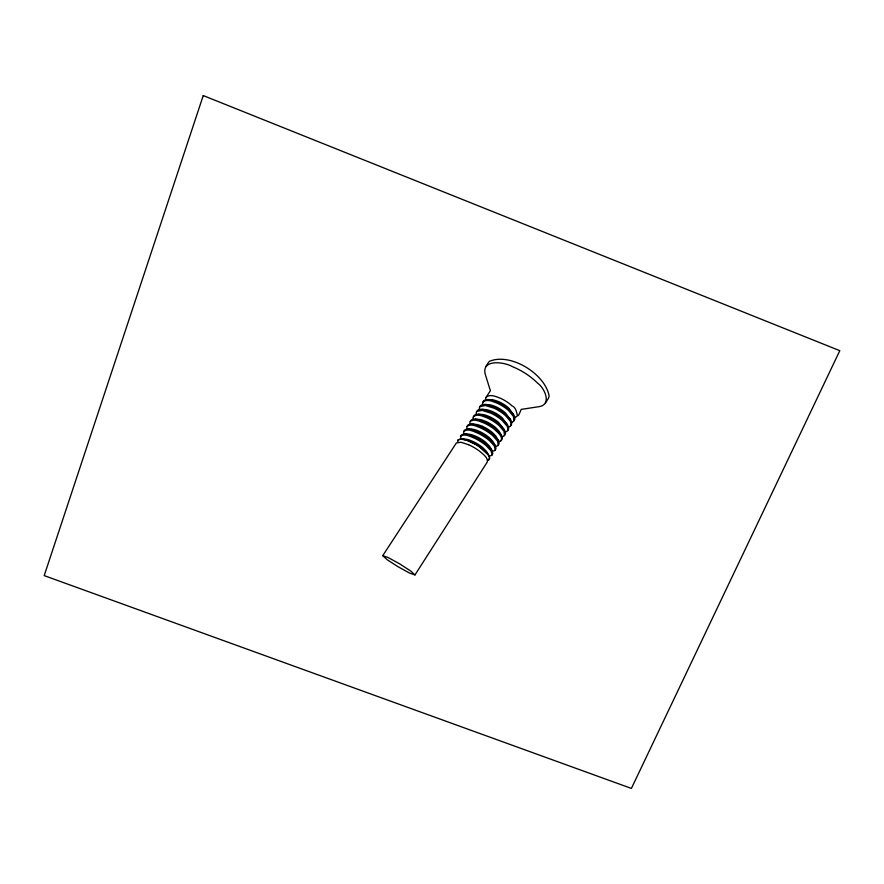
<?xml version="1.0" encoding="UTF-8"?>
<svg xmlns="http://www.w3.org/2000/svg" width="884" height="884" viewBox="0 0 884 884"><rect width="100%" height="100%" fill="white"/><g stroke="black" fill="none" stroke-linecap="round" stroke-linejoin="round"><path stroke-width="1.33" d="M382.739 555.66L387.225 559.749L397.899 566.644L409.513 573.042L414.961 574.931L410.938 571.174L399.756 563.915L388.021 557.472L382.739 555.66L456.398 442.928L461.006 442.265L468.586 444.707M473.47 430.154L478.631 432.243A56.885 54.963 -2.1 0 1 485.172 435.956A47.968 46.41 -3.1 0 1 490.244 439.79L495.173 445.392A8.453 8.21 -9.4 0 1 495.681 446.442L497.681 445.768A2.111 2.055 -11.4 0 0 498.211 445.204L497.593 441.127L492.841 435.757A46.94 45.449 -3.8 0 0 487.791 431.922A55.604 53.78 -2.8 0 0 481.25 428.21C477.04 426.585 471.227 423.226 467.083 426.364A2.055 2.011 -7.1 0 0 466.829 426.917L467.039 429.105A8.774 8.542 -6.3 0 1 468.2 429.083L471.824 429.226M500.687 440.961A2.276 2.21 -12.3 0 0 501.35 440.309C502.664 436.42 498.443 433.193 496.068 430.74M503.228 436.398A2.696 2.619 -13.3 0 0 504.499 435.436L503.957 431.204L499.283 425.745A44.554 43.228 -5.6 0 0 494.267 421.889L493.471 421.37A53.062 51.427 -4.4 0 0 487.747 418.198C483.493 416.563 477.548 413.303 473.459 416.618A2.431 2.376 -9.4 0 0 473.095 417.624L473.272 419.259A8.917 8.696 -8.3 0 1 475.039 419.204L475.305 419.204A21.172 20.608 -7.2 0 1 479.957 420.198L485.139 422.209A53.825 52.123 -3.8 0 1 491.67 425.9A45.482 44.09 -4.8 0 1 496.697 429.757L501.394 435.16L498.907 430.983L495.548 427.491A39.78 38.609 -5.7 0 0 485.636 421.348L482.531 420.154A16.608 16.177 -8.3 0 0 478.564 419.336L475.051 419.193M482.609 404.684A3.525 3.448 -12.1 0 0 480.355 405.933L479.791 406.927A2.508 2.453 -11.8 0 1 480.156 406.485L485.427 405.502L494.2 408.242A50.454 48.996 -6.4 0 1 499.924 411.392L500.72 411.911A42.399 41.216 -7.6 0 1 505.692 415.8L510.09 420.983A10.254 9.989 -13.9 0 1 510.764 422.397L510.952 425.204A2.442 2.387 -15.4 0 1 510.709 425.69L511.328 424.729A3.481 3.392 -15.5 0 0 511.56 422.265A3.558 3.47 -16.6 0 0 513.869 420.883L513.438 416.43L508.886 410.839A41.393 40.277 -8.7 0 0 503.924 406.949L503.129 406.43A49.261 47.891 -7.4 0 0 497.416 403.292C493.106 401.623 486.974 398.54 482.94 402.098A3.514 3.448 -13.4 0 0 482.653 404.607A9.337 9.127 -11.8 0 1 485.305 404.485L488.653 404.684A16.829 16.42 -11.6 0 1 492.145 405.38L495.626 406.629A39.349 38.288 -8.3 0 1 501.405 409.8A34.1 33.194 -9.2 0 1 505.361 412.861L510.598 419.812A15.382 14.973 -13 0 0 509.991 418.872L502.101 411.469A55.913 54.267 -5.7 0 0 497.803 408.784L487.78 404.817A20.774 20.277 -10.5 0 0 487.062 404.684L486.333 404.563A15.481 15.116 -11.1 0 0 485.415 404.474L485.415 404.474M486.078 397.292C490.09 393.656 496.3 396.673 500.62 398.353A48.123 46.819 -8.5 0 1 506.333 401.48L507.118 401.999A40.443 39.382 -9.8 0 1 512.068 405.9C519.184 408.419 515.306 424.386 521.151 409.391L538.71 406.717C552.235 404.994 544.809 388.076 537.505 383.092A65.549 63.891 -11.6 0 0 532.588 378.606L530.411 376.893A81.03 78.853 -8.7 0 0 515.947 368.186A72.786 70.908 -9.9 0 0 512.212 366.551C504.145 361.854 481.382 358.904 485.206 374.164L490.388 390.706L486.078 397.292A3.569 3.503 -14.8 0 0 485.747 399.767M545.472 402.993L548.058 398.916A7.116 6.928 -24.8 0 0 549.086 395.767C544.997 373.81 510.609 352.462 489.493 361.291A6.829 6.718 -22.4 0 0 488.377 362.584L485.714 366.628M491.902 455.05L492.521 454.078A1.823 1.779 -9.7 0 0 492.719 453.68L492.421 451.271L494.642 450.586A1.956 1.901 -10.4 0 0 495.062 450.122L495.681 449.149A1.978 1.923 -10.6 0 0 495.924 448.608L495.681 446.442M501.35 440.309L501.968 439.337A2.354 2.287 -12.5 0 0 502.3 438.353L502.101 436.729A8.807 8.564 -11.3 0 0 501.383 435.171M508.212 429.591L507.604 430.541L507.946 428.552L507.129 426.265L502.488 420.762A43.449 42.2 -6.5 0 0 497.493 416.894L496.709 416.375A51.725 50.178 -5.4 0 0 490.974 413.215L482.222 410.419L476.995 411.325A2.376 2.321 -10.6 0 0 476.631 411.767L477.249 410.806A3.481 3.403 -10.8 0 1 479.504 409.557M513.814 420.839L514.422 419.889M414.961 574.931L487.349 461.923C488.211 457.636 483.239 454.52 480.52 451.923A57.162 55.084 -0.6 0 0 468.586 444.718M498.211 445.204L498.83 444.243A2.133 2.066 -11.5 0 0 499.106 443.558L498.896 441.58A8.707 8.464 -10.3 0 0 498.3 440.298L495.825 436.066L492.454 432.574A40.763 39.526 -4.7 0 0 482.432 426.342M504.477 435.414L505.096 434.453A2.696 2.619 -13.5 0 0 505.449 432.994M489.283 459.139L489.36 459.017A1.735 1.68 -8.9 0 0 489.548 458.619L489.449 456.84A6.199 6.011 -8.1 0 0 489.183 456.199L486.487 451.392L482.576 447.437A44.819 43.305 -2.2 0 0 473.47 441.713L469.581 440.088A17.028 16.531 -4.6 0 0 465.304 439.105L461.304 439.028L462.862 439.171M461.271 439.028L460.476 436.574A1.812 1.768 -5.1 0 1 460.686 436.166L461.315 435.193A1.834 1.79 -5.3 0 1 461.603 434.851L463.691 434.077L468.454 434.177A16.465 16.011 -5.5 0 1 472.807 435.127L476.708 436.641A43.603 42.178 -3 0 1 485.703 442.309L489.614 446.276L492.399 451.227M463.923 434.055L463.636 431.812A1.956 1.912 -6.1 0 1 463.89 431.248L464.52 430.287A1.989 1.945 -6.3 0 1 464.918 429.845L467.039 429.105M467.083 426.364L467.713 425.392A2.21 2.155 -7.3 0 1 468.365 424.762L470.155 424.176A11.967 11.658 -7 0 1 473.669 424.419M470.155 424.176L469.945 422.342A2.265 2.21 -8.2 0 1 470.277 421.48L470.907 420.519A2.453 2.398 -8.4 0 1 471.824 419.723L472.487 419.436A5.205 5.083 -8.5 0 1 473.272 419.259M473.459 416.618L474.078 415.657A3.448 3.37 -9.6 0 1 476.388 414.441M482.94 402.098L483.559 401.159M463.89 431.248C468.045 428.21 473.791 431.624 477.979 433.237A57.206 55.25 -2 0 1 484.531 436.95A48.233 46.653 -2.9 0 1 489.603 440.784L494.178 445.768L495.294 449.591A2.033 1.967 -10.4 0 1 495.062 450.122M460.686 436.166C464.862 433.215 470.531 436.685 474.708 438.287A58.874 56.797 -1.2 0 1 481.272 442.011A49.637 47.957 -2.2 0 1 486.355 445.823L490.974 450.774L492.134 454.52A1.867 1.812 -9.6 0 1 491.592 455.426L489.183 456.199M458.354 439.856L460.343 439.171A7.061 6.873 -4.5 0 1 461.393 439.16L467.934 440.696L475.393 444.276A64.145 61.781 -0.3 0 1 480.056 447.26L488.311 454.928A9.249 8.962 -7.5 0 1 489.438 457.072L489.416 458.873A1.746 1.691 -8.9 0 1 488.907 459.558L488.775 459.669M500.698 440.961L498.896 441.58M460.84 439.028L458.387 439.768A1.746 1.702 -4.4 0 0 458.1 440.11M471.625 424.132L475.194 424.287A16.564 16.122 -7.3 0 1 479.294 425.149L482.454 426.309M476.542 411.723A3.448 3.37 -10.8 0 0 476.454 414.342A9.094 8.873 -9.4 0 1 478.465 414.276L481.935 414.463M481.891 409.358L485.294 409.568A16.763 16.354 -10.4 0 1 488.951 410.298L492.465 411.579A40.421 39.283 -7.2 0 1 497.67 414.397A34.951 34.001 -8.1 0 1 502.311 417.9L507.538 424.917L503.106 419.767A43.261 42.023 -6.7 0 0 498.123 415.9L497.327 415.381A51.46 49.935 -5.6 0 0 491.603 412.231L485.095 409.867A21.824 21.282 -9.2 0 0 483.681 409.579L483.426 409.535A15.658 15.282 -9.9 0 0 481.891 409.358A9.138 8.928 -10.6 0 0 479.493 409.469M485.692 399.745A9.481 9.271 -13.1 0 1 488.719 399.612L492.012 399.822A16.884 16.487 -12.8 0 1 495.338 400.474L498.775 401.69A38.332 37.327 -9.5 0 1 504.477 404.795A33.205 32.343 -10.4 0 1 508.886 408.264L513.869 415.104A8.752 8.531 -15.6 0 1 514.797 417.425A3.602 3.514 -17.7 0 0 516.963 416.055M488.09 454.376L480.089 447.083A68.278 65.725 0.1 0 0 475.537 444.177L466.929 440.21A24.133 23.404 -3.5 0 0 462.862 439.149M488.2 454.542L488.951 455.724M513.637 414.707L509.173 409.568A42.034 40.907 -8.7 0 0 504.278 405.789A48.41 47.073 -7.7 0 0 497.924 402.264L492.863 400.364A20.918 20.42 -11.6 0 0 488.73 399.557M498.3 440.287L493.471 434.773A46.675 45.206 -3.9 0 0 488.432 430.928A55.305 53.493 -2.9 0 0 481.891 427.226L476.73 425.149A25.039 24.343 -5.9 0 0 473.68 424.364M495.195 445.425L492.719 441.171L489.349 437.668A38.233 37.051 -4.4 0 0 485.868 435.016A44.034 42.642 -3.6 0 0 479.913 431.624L476.078 430.088A16.509 16.056 -6.4 0 0 471.835 429.182M492.079 450.575L488.399 446.022L483.272 441.967A66.223 63.825 -0.6 0 0 478.752 439.083L470.211 435.171A25.636 24.885 -4.2 0 0 466.918 434.298A14.221 13.835 -5 0 0 464.774 434.044M505.471 432.994L505.449 432.641A5.028 4.895 -13 0 0 505.283 431.889A8.917 8.674 -12.3 0 0 504.466 430.044M514.72 417.447A3.536 3.437 -16.6 0 1 514.488 419.922M503.239 436.42A4.785 4.652 -13.3 0 1 502.101 436.729M510.698 420.022A8.862 8.63 -14.4 0 1 511.648 422.232M508.289 429.624A3.437 3.348 -14.4 0 0 508.399 427.082A9.017 8.785 -13.3 0 0 507.538 424.95M510.775 425.734A3.503 3.414 -15.4 0 1 508.455 426.994M487.526 460.089A2.641 2.564 -8.8 0 0 489.338 459.194A2.763 2.674 -8.8 0 1 487.493 459.978M507.67 430.607A3.481 3.392 -14.4 0 1 505.283 431.812M483.504 401.115A3.58 3.503 -13.5 0 1 485.703 399.833M479.559 409.469A3.481 3.403 -12.1 0 1 479.714 406.894M470.277 421.48A2.122 2.077 -8.2 0 1 470.631 421.06L473.305 420.165A10.089 9.846 -8 0 1 474.222 420.154L474.863 420.198A21.647 21.072 -7 0 1 479.327 421.171L484.498 423.193A54.101 52.377 -3.6 0 1 491.04 426.895A45.714 44.31 -4.6 0 1 496.068 430.74M458.034 442.155A2.685 2.608 -4.6 0 1 458.011 440.077M468.2 429.027A20.454 19.879 -5.4 0 1 473.448 430.21M478.465 414.264A15.669 15.282 -8.8 0 1 480.299 414.486A22.697 22.111 -8.1 0 1 482.31 414.939L488.377 417.215A52.808 51.195 -4.6 0 1 494.112 420.386L494.907 420.894A44.322 43.018 -5.8 0 1 499.913 424.762L504.377 429.878L498.631 422.419A38.83 37.725 -6.6 0 0 488.819 416.364L485.747 415.204A16.686 16.266 -9.3 0 0 481.935 414.43M203.243 95.571L44.2 575.606L631.397 788.429L839.8 350.683L203.243 95.571"/></g></svg>
